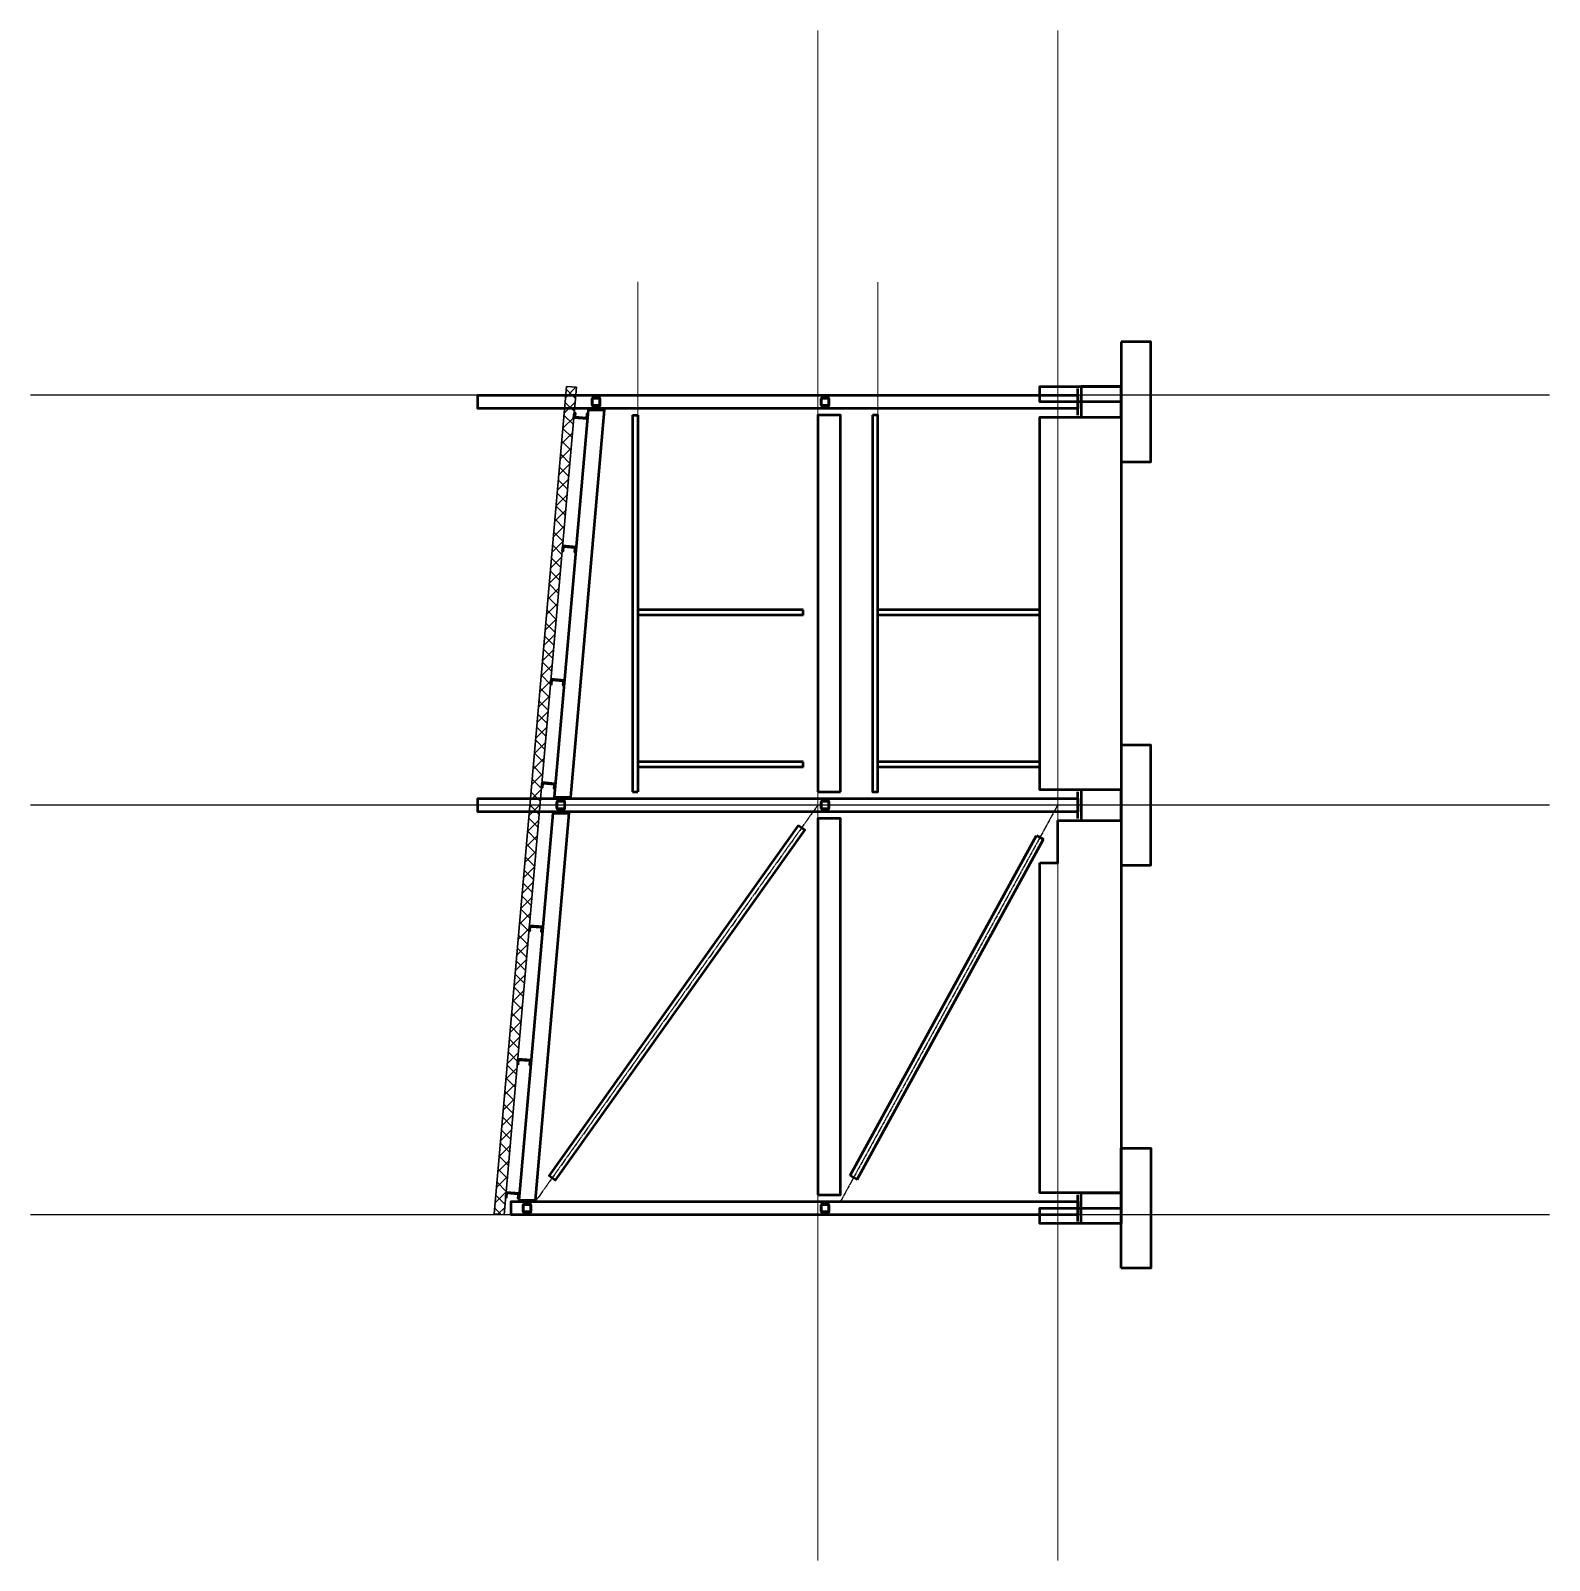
# Model space of a CAD drawing. Header units: millimetres. Extents: x 1117013 to 3394463, y -717780 to -102922.
# Drawn here: x 1374978 to 1397772, y -635615 to -612657 of the extents above; entities that cross this region are included whole.
import ezdxf

# ---------------------------------------------------------------- set-up
doc = ezdxf.new("R2010")
doc.units = ezdxf.units.MM
doc.linetypes.add('осевая', pattern=[18.05, 14.6, -1.15, 1.15, -1.15])
for name, color, linetype, lineweight in [('0003-Основная тонкая 0.13', 9, 'Continuous', 13), ('0004-Осевая', 4, 'осевая', 25), ('01-Основная толстая', 7, 'Continuous', 50), ('Каркас', 7, 'Continuous', 18), ('Несущие колонны', 7, 'Continuous', 18), ('Отметки', 7, 'Continuous', 9), ('СО_10_фунд балки', 7, 'Continuous', 50), ('СО_10_фундаменты', 7, 'Continuous', 50), ('СО_20_связи', 7, 'Continuous', 50), ('СО_20_фахверки', 7, 'Continuous', 50)]:
    doc.layers.add(name, color=color, linetype=linetype, lineweight=lineweight)

# ---------------------------------------------------------------- blocks, each defined once
blk = doc.blocks.new('CF411500')
for p, q in [((0, 0), (0, 200)), ((0, 200), (76, 200)), ((76, 0), (0, 0)), ((12, 21.5), (12, 178.5)), ((72, 188), (21.5, 188)), ((72, 12), (21.5, 12)), ((76, 200), (76, 192)), ((76, 8), (76, 0))]:
    blk.add_line(p, q)
for centre, radius, start, end in [((21.5, 178.5), 9.5, 90, 180), ((21.5, 21.5), 9.5, 180, 270), ((72, 192), 4, 270, 0), ((72, 8), 4, 0, 90)]:
    blk.add_arc(centre, radius, start, end)
blk = doc.blocks.new('TPRF1369500')
for p, q in [((0, 9.6), (0, 110.4)), ((4, 9.6), (4, 110.4)), ((9.6, 120), (110.4, 120)), ((9.6, 116), (110.4, 116)), ((110.4, 4), (9.6, 4)), ((110.4, 0), (9.6, 0)), ((116, 9.6), (116, 110.4)), ((120, 9.6), (120, 110.4))]:
    blk.add_line(p, q)
for centre, radius, start, end in [((9.6, 110.4), 9.6, 90, 180), ((9.6, 9.6), 9.6, 180, 270), ((9.6, 110.4), 5.6, 90, 180), ((9.6, 9.6), 5.6, 180, 270), ((110.4, 110.4), 9.6, 0, 90), ((110.4, 110.4), 5.6, 0, 90), ((110.4, 9.6), 5.6, 270, 0), ((110.4, 9.6), 9.6, 270, 0)]:
    blk.add_arc(centre, radius, start, end)

msp = doc.modelspace()

# ---------------------------------------------------------------- hatches: boundary and pattern name
at = {"layer": '0003-Основная тонкая 0.13', "lineweight": 9}
h = msp.add_hatch(dxfattribs=at)
h.set_pattern_fill('FP_1', color=256, angle=90, style=0, pattern_type=2)
h.set_pattern_definition([(135, (1390392.6, -629020.57), (-106.066, -106.066), []), (225, (1390392.6, -629020.57), (106.066, -106.066), [])])
h.paths.add_polyline_path([(1383172.6, -618009.6989), (1383023.1708, -617996.6256), (1381936.5616, -630416.6256), (1382085.9908, -630429.6989), (1383162.8888, -618120.6983)], flags=0)

# ---------------------------------------------------------------- linework, layer by layer
at = {"layer": '0003-Основная тонкая 0.13', "lineweight": 30}
for p, q in [((1383023.1708, -617996.6256), (1381936.5616, -630416.6256)), ((1382085.9908, -630429.6989), (1383172.6, -618009.6989)), ((1383172.6, -618009.6989), (1383023.1708, -617996.6256)), ((1381936.5616, -630416.6256), (1382085.9908, -630429.6989))]:
    msp.add_line(p, q, dxfattribs=at)
at = {"layer": '0003-Основная тонкая 0.13'}
for points in [[(1386792.6, -635615.3453), (1386792.6, -612657.0424)], [(1390392.6, -635615.3453), (1390392.6, -612657.0424)]]:
    msp.add_lwpolyline(points, dxfattribs=at)
at = {"layer": '0004-Осевая'}
for points in [[(1397771.6814, -618129.6989), (1374978.2177, -618129.6989)], [(1397771.6814, -624279.6989), (1374978.2177, -624279.6989)], [(1386792.6, -624279.6989), (1382553.1998, -630229.6989)], [(1390392.6, -624279.6989), (1387132.6, -630229.6989)], [(1397771.6814, -630429.6989), (1374978.2177, -630429.6989)]]:
    msp.add_lwpolyline(points, dxfattribs=at)
at = {"layer": '01-Основная толстая'}
for points in [[(1390692.6, -618429.6989), (1390692.6, -618029.6989)], [(1390692.6, -618329.6989), (1381692.6, -618329.6989), (1381692.6, -618129.6989), (1390692.6, -618129.6989), (1390692.6, -618329.6989)], [(1383343.6178, -618349.6989), (1382835.3087, -624159.6989), (1383084.256, -624159.6989)], [(1383084.256, -624159.6989), (1383592.5651, -618349.6989)], [(1383343.6178, -618349.6989), (1383592.5651, -618349.6989)], [(1387132.6, -624079.6989), (1387132.6, -618429.6989), (1386792.6, -618429.6989), (1386792.6, -624079.6989)], [(1390692.6, -624379.6989), (1381692.6, -624379.6989), (1381692.6, -624179.6989), (1390692.6, -624179.6989), (1390692.6, -624379.6989)], [(1386792.6, -624079.6989), (1387132.6, -624079.6989)], [(1390692.6, -624479.6989), (1390692.6, -624079.6989)], [(1382814.3114, -624399.6989), (1382306.0022, -630209.6989)], [(1382554.9496, -630209.6989), (1383063.2587, -624399.6989)], [(1382814.3114, -624399.6989), (1383063.2587, -624399.6989)], [(1386792.6, -630129.6989), (1387132.6, -630129.6989), (1387132.6, -624479.6989), (1386792.6, -624479.6989), (1386792.6, -630129.6989)], [(1390692.6, -630529.6989), (1390692.6, -630129.6989)], [(1390692.6, -630429.6989), (1382188.4242, -630429.6989), (1382188.4242, -630229.6989), (1390692.6, -630229.6989), (1390692.6, -630429.6989)], [(1382306.0022, -630209.6989), (1382554.9496, -630209.6989)]]:
    msp.add_lwpolyline(points, dxfattribs=at)
at = {"layer": 'Каркас'}
for p, q in [((1384012.6, -618329.6989), (1384092.6, -618329.6989)), ((1387612.6, -618329.6989), (1387692.6, -618329.6989)), ((1384092.6, -624179.6989), (1384012.6, -624179.6989)), ((1387692.6, -624179.6989), (1387612.6, -624179.6989))]:
    msp.add_line(p, q, dxfattribs=at)
at = {"layer": 'Несущие колонны'}
for p, q in [((1384092.6, -621429.6989), (1384092.6, -621349.6989)), ((1384092.6, -623709.6989), (1384092.6, -623629.6989))]:
    msp.add_line(p, q, dxfattribs=at)
at = {"layer": 'Отметки', "lineweight": 20}
msp.add_line((1387692.6, -621721.5555), (1387692.6, -616432.8179), dxfattribs=at)
at = {"layer": 'СО_10_фунд балки'}
for points in [[(1391342.5997, -617999.6989), (1391342.5997, -618229.6989), (1390122.5997, -618229.6989), (1390122.5997, -617999.6989), (1391342.5997, -617999.6989)], [(1391342.5994, -618459.699), (1391342.6, -624049.699), (1390122.6, -624049.699), (1390122.5994, -618459.699), (1391342.5994, -618459.699)], [(1391342.5994, -624509.6989), (1391342.6, -630099.6989), (1390122.6, -630099.6989), (1390122.5994, -625147.7105)], [(1390122.5994, -625147.7105), (1390392.6, -625147.7105), (1390392.6, -624509.6989)], [(1390392.6, -624509.6989), (1391342.5994, -624509.6989)], [(1391342.6, -630329.6989), (1391342.6, -630559.6989), (1390122.6, -630559.6989), (1390122.6, -630329.6989), (1391342.6, -630329.6989)]]:
    msp.add_lwpolyline(points, dxfattribs=at)
at = {"layer": 'СО_10_фундаменты'}
for points in [[(1391342.6, -617329.6989), (1391342.6, -619129.6989), (1391792.6, -619129.6989), (1391792.6, -617329.6989), (1391342.6, -617329.6989)], [(1391342.6, -623379.6989), (1391342.6, -625179.6989), (1391792.6, -625179.6989), (1391792.6, -623379.6989), (1391342.6, -623379.6989)], [(1391342.6, -631229.6989), (1391342.6, -629429.6989), (1391792.6, -629429.6989), (1391792.6, -631229.6989), (1391342.6, -631229.6989)]]:
    msp.add_lwpolyline(points, dxfattribs=at)
for points in [[(1390742.6, -617999.6989), (1390742.6, -618459.6989), (1391342.6, -618459.6989), (1391342.6, -617999.6989)], [(1390742.6, -624049.6989), (1390742.6, -624509.6989), (1391342.6, -624509.6989), (1391342.6, -624049.6989)], [(1390742.6, -630559.6989), (1390742.6, -630099.6989), (1391342.6, -630099.6989), (1391342.6, -630559.6989)]]:
    msp.add_lwpolyline(points, close=True, dxfattribs=at)
at = {"layer": 'СО_20_связи'}
for points in [[(1386498.8615, -624588.5621), (1382759.1318, -629837.2744), (1382856.8621, -629906.9077), (1386596.5918, -624658.1954), (1386498.8615, -624588.5621)], [(1387277.0274, -629841.2278), (1390075.2303, -624734.0783)], [(1387382.2665, -629898.8882), (1390180.4694, -624791.7387)], [(1390075.2303, -624734.0783), (1390180.4694, -624791.7387)], [(1387277.0274, -629841.2278), (1387382.2665, -629898.8882)]]:
    msp.add_lwpolyline(points, dxfattribs=at)
at = {"layer": 'СО_20_фахверки', "lineweight": 20}
msp.add_line((1384092.6, -622656.5164), (1384092.6, -616427.3136), dxfattribs=at)
at = {"layer": 'СО_20_фахверки'}
for p, q in [((1384012.6, -618429.6989), (1384012.6, -624079.6989)), ((1384092.6, -618429.6989), (1384092.6, -624079.6989)), ((1386572.6, -621349.6989), (1384092.6, -621349.6989)), ((1386572.6, -621429.6989), (1384092.6, -621429.6989)), ((1387692.6, -621429.6989), (1387692.6, -621349.6989)), ((1390122.6, -621349.6989), (1387692.6, -621349.6989)), ((1390122.6, -621429.6989), (1387692.6, -621429.6989)), ((1386572.6, -623629.6989), (1384092.6, -623629.6989)), ((1386572.6, -623709.6989), (1384092.6, -623709.6989)), ((1387692.6, -623709.6989), (1387692.6, -623629.6989)), ((1390122.6, -623629.6989), (1387692.6, -623629.6989)), ((1390122.6, -623709.6989), (1387692.6, -623709.6989))]:
    msp.add_line(p, q, dxfattribs=at)
for points in [[(1384012.6, -618429.6989), (1384092.6, -618429.6989)], [(1387612.6, -618429.6989), (1387612.6, -624079.6989), (1387692.6, -624079.6989), (1387692.6, -618429.6989), (1387612.6, -618429.6989)], [(1386572.6, -621429.6989), (1386572.6, -621349.6989)], [(1390122.6, -621429.6989), (1390122.6, -621349.6989)], [(1386572.6, -623709.6989), (1386572.6, -623629.6989)], [(1390122.6, -623709.6989), (1390122.6, -623629.6989)], [(1384012.6, -624079.6989), (1384092.6, -624079.6989)]]:
    msp.add_lwpolyline(points, dxfattribs=at)

# ---------------------------------------------------------------- block references
at = {"layer": '01-Основная толстая', "rotation": 85.00000000007198}
msp.add_blockref('CF411500', (1383331.7818, -618484.9855), dxfattribs=at)
at = {"layer": '01-Основная толстая', "xscale": -1, "rotation": 85.00000000001242}
for p in [(1383163.4283, -620409.2747), (1382988.4509, -622409.2747), (1382852.8435, -623959.2747), (1382664.7429, -626109.2747), (1382489.7656, -628109.2747), (1382314.7882, -630109.2747)]:
    msp.add_blockref('CF411500', p, dxfattribs=at)
at = {"layer": 'СО_20_связи'}
for p in [(1383406.8056, -618289.6989), (1386842.6, -618289.6989), (1382877.4992, -624339.6989), (1386842.6, -624339.6989), (1382369.1901, -630389.6989), (1386842.6, -630389.6989)]:
    msp.add_blockref('TPRF1369500', p, dxfattribs=at)

doc.saveas('drawing.dxf')
